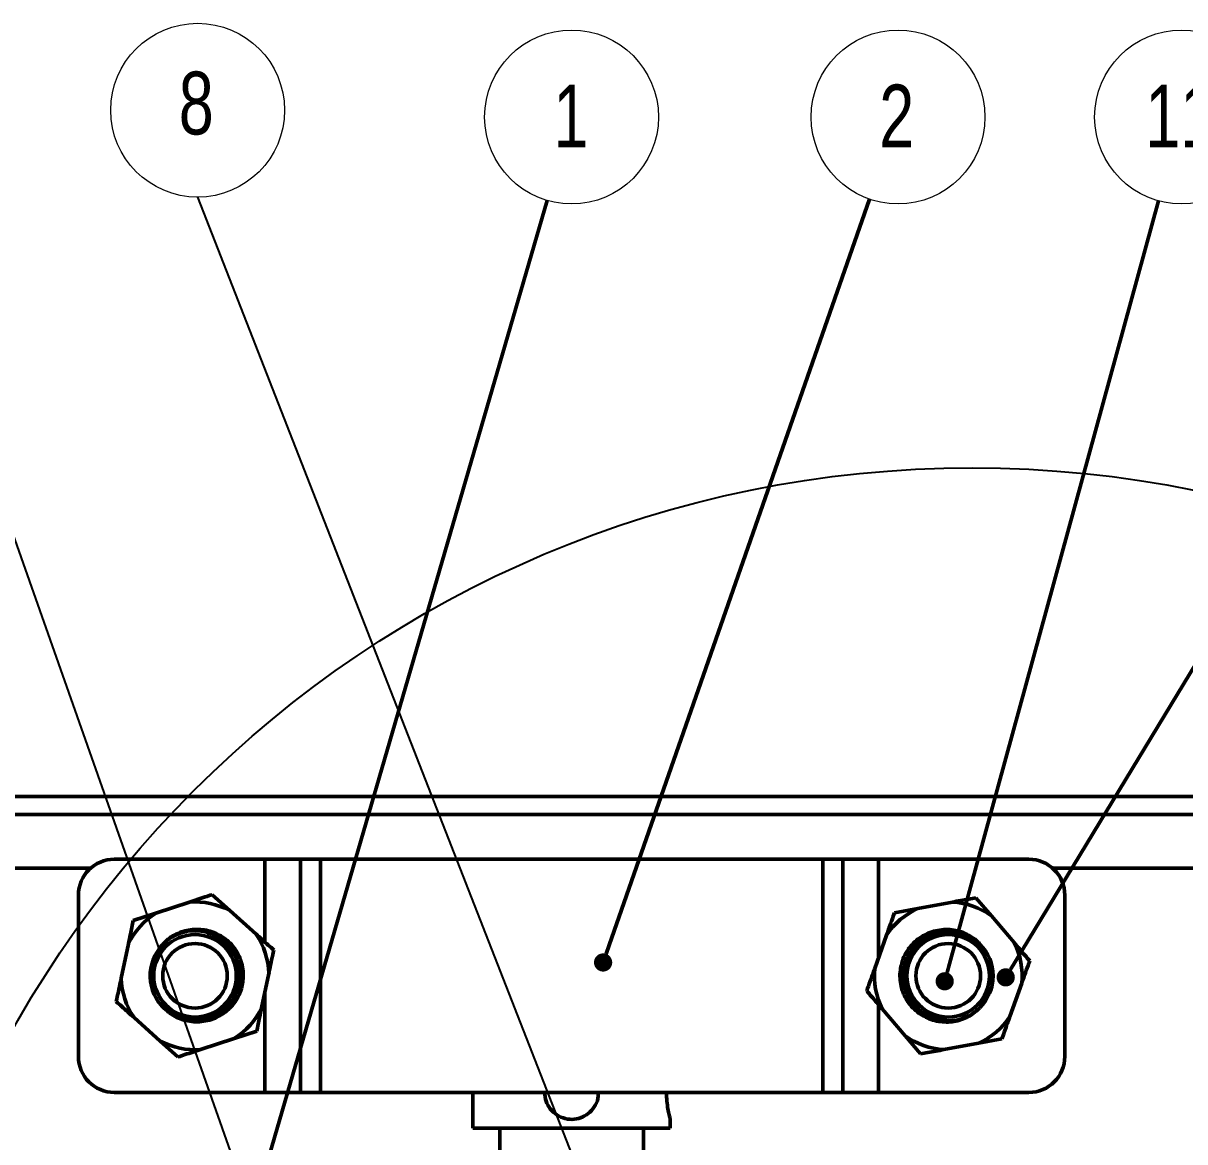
# Model space of a CAD drawing. Header units: millimetres. Extents: x 4430 to 5189, y 950 to 1287.
# Drawn here: x 4537.5 to 4602.3, y 1224.3 to 1286.7 of the extents above; entities that cross this region are included whole.
import ezdxf

# ---------------------------------------------------------------- set-up
doc = ezdxf.new("R2010")
doc.units = ezdxf.units.MM
doc.header["$LTSCALE"] = 0.5
doc.layers.add('BOL', color=7, linetype='Continuous', lineweight=50)
doc.layers.add('HAT', color=3, linetype='Continuous')
doc.layers.add('THIN', color=8, linetype='Continuous')
doc.styles.add('SLDTEXTSTYLE0', font='TXT', dxfattribs={"width": 0.75})

# ---------------------------------------------------------------- blocks, each defined once
blk = doc.blocks.new('_Dot')
at = {"color": 0, "linetype": 'ByBlock', "lineweight": -2}
blk.add_line((-0.5, 0), (-1, 0), dxfattribs=at)
at = {"color": 0, "linetype": 'ByBlock', "const_width": 0.5}
blk.add_lwpolyline([(-0.25, 0, 1), (0.25, 0, 1)], format="xyb", close=True, dxfattribs=at)

msp = doc.modelspace()

# ---------------------------------------------------------------- linework, layer by layer
at = {"color": 0, "linetype": 'Continuous', "lineweight": 18}
for centre in [(4547.268, 1281.847), (4568.119, 1281.467), (4586.323, 1281.467), (4602.131, 1281.467)]:
    msp.add_circle(centre, 4.847, dxfattribs=at)
at = {"layer": 'BOL'}
for p, q in [((4613.123, 1243.596), (4523.123, 1243.596)), ((4613.123, 1242.596), (4523.123, 1242.596)), ((4542.623, 1240.096), (4551.017, 1240.096)), ((4551.017, 1240.096), (4552.999, 1240.096)), ((4551.017, 1240.096), (4551.017, 1235.477)), ((4552.999, 1240.096), (4552.999, 1227.096)), ((4554.123, 1240.096), (4552.999, 1240.096)), ((4554.123, 1240.096), (4554.123, 1227.096)), ((4554.123, 1240.096), (4582.123, 1240.096)), ((4582.123, 1240.096), (4582.123, 1227.096)), ((4582.123, 1240.096), (4583.247, 1240.096)), ((4583.247, 1240.096), (4583.247, 1227.096)), ((4585.229, 1240.096), (4583.247, 1240.096)), ((4585.229, 1240.096), (4593.623, 1240.096)), ((4585.229, 1240.096), (4585.229, 1234.584)), ((4541.3, 1239.596), (4523.123, 1239.596)), ((4613.123, 1239.596), (4594.946, 1239.596)), ((4540.623, 1238.096), (4540.623, 1229.096)), ((4549.061, 1237.23), (4548.073, 1238.116)), ((4591.529, 1236.939), (4590.668, 1237.949)), ((4595.623, 1238.096), (4595.623, 1229.096)), ((4544.945, 1237.092), (4543.683, 1236.679)), ((4546.812, 1237.703), (4544.945, 1237.092)), ((4550.524, 1235.919), (4549.061, 1237.23)), ((4587.431, 1237.352), (4586.126, 1237.111)), ((4589.363, 1237.708), (4587.431, 1237.352)), ((4592.804, 1235.444), (4591.529, 1236.939)), ((4547.851, 1235.778), (4547.885, 1235.878)), ((4547.885, 1235.878), (4547.911, 1235.957)), ((4585.682, 1235.86), (4585.025, 1234.009)), ((4543.41, 1235.38), (4543.006, 1233.458)), ((4586.767, 1234.433), (4586.716, 1234.226)), ((4591.314, 1234.296), (4591.415, 1234.328)), ((4591.415, 1234.328), (4591.494, 1234.353)), ((4591.426, 1234.474), (4591.494, 1234.353)), ((4549.569, 1233.082), (4549.592, 1233.293)), ((4550.835, 1231.812), (4551.239, 1233.734)), ((4592.563, 1231.332), (4593.221, 1233.183)), ((4551.017, 1232.676), (4551.017, 1227.096)), ((4585.229, 1231.998), (4585.229, 1227.096)), ((4543.721, 1231.273), (4545.184, 1229.962)), ((4585.442, 1231.748), (4586.716, 1230.254)), ((4545.184, 1229.962), (4546.172, 1229.076)), ((4547.434, 1229.489), (4549.301, 1230.1)), ((4549.301, 1230.1), (4550.562, 1230.513)), ((4586.716, 1230.254), (4587.577, 1229.244)), ((4590.814, 1229.841), (4592.119, 1230.081)), ((4588.882, 1229.484), (4590.814, 1229.841)), ((4542.623, 1227.096), (4551.017, 1227.096)), ((4551.017, 1227.096), (4552.999, 1227.096)), ((4554.123, 1227.096), (4552.999, 1227.096)), ((4554.123, 1227.096), (4582.123, 1227.096)), ((4562.623, 1227.096), (4562.623, 1225.096)), ((4582.123, 1227.096), (4583.247, 1227.096)), ((4585.229, 1227.096), (4583.247, 1227.096)), ((4585.229, 1227.096), (4593.623, 1227.096)), ((4573.623, 1225.096), (4573.623, 1225.614)), ((4568.123, 1225.096), (4562.623, 1225.096)), ((4564.123, 1225.096), (4564.123, 1221.496)), ((4573.623, 1225.096), (4568.123, 1225.096)), ((4572.123, 1221.496), (4572.123, 1225.096))]:
    msp.add_line(p, q, dxfattribs=at)
for points in [[(4592.856, 1234.378), (4618.899, 1277.322)], [(4548.916, 1215.514), (4566.764, 1276.813)], [(4570.213, 1235.299), (4584.726, 1276.89)], [(4589.195, 1234.272), (4600.85, 1276.792)]]:
    msp.add_lwpolyline(points, dxfattribs=at)
for centre, radius in [((4547.123, 1233.596), 2.3), ((4589.123, 1233.596), 2.3), ((4547.123, 1233.596), 1.8), ((4589.123, 1233.596), 1.8)]:
    msp.add_circle(centre, radius, dxfattribs=at)
for centre, radius, start, end in [((4542.623, 1238.096), 2, 90, 180), ((4593.623, 1238.096), 2, 0, 90), ((4547.123, 1233.596), 4.119, 121.92139, 154.33189), ((4547.123, 1233.596), 4.119, 61.92139, 94.33189), ((4589.123, 1233.596), 4.119, 114.24467, 146.65517), ((4589.123, 1233.596), 4.119, 54.24467, 86.65517), ((4547.132, 1233.622), 2.491, 227.52286, 142.82062), ((4547.123, 1233.596), 4.119, 1.92139, 34.33189), ((4589.11, 1233.572), 2.491, 39.8461, 315.14376), ((4547.123, 1233.596), 2.5, 142.22268, 232.74971), ((4589.123, 1233.596), 2.5, 314.54596, 45.07299), ((4589.123, 1233.596), 4.119, 354.24467, 26.65517), ((4589.123, 1233.596), 4.119, 174.24467, 206.65517), ((4547.123, 1233.596), 4.119, 181.92139, 214.33189), ((4547.123, 1233.596), 4.119, 301.92139, 334.33189), ((4589.123, 1233.596), 4.119, 294.24467, 326.65517), ((4547.123, 1233.596), 4.119, 241.92139, 274.33189), ((4589.123, 1233.596), 4.119, 234.24467, 266.65517), ((4542.623, 1229.096), 2, 180, 270), ((4593.623, 1229.096), 2, 270, 0)]:
    msp.add_arc(centre, radius, start, end, dxfattribs=at)
for points, knots in [([(4548.073, 1238.116), (4547.945, 1238.074), (4547.53, 1237.938), (4547.105, 1237.799), (4546.812, 1237.703)], [0, 0, 0, 0, 0.309701, 1, 1, 1, 1]), ([(4590.668, 1237.949), (4590.535, 1237.924), (4590.106, 1237.845), (4589.667, 1237.764), (4589.363, 1237.708)], [0, 0, 0, 0, 0.309698, 1, 1, 1, 1]), ([(4586.126, 1237.111), (4586.039, 1236.866), (4585.893, 1236.454), (4585.743, 1236.032), (4585.682, 1235.86)], [0, 0, 0, 0, 0.592744, 1, 1, 1, 1]), ([(4543.683, 1236.679), (4543.63, 1236.425), (4543.54, 1235.997), (4543.448, 1235.559), (4543.41, 1235.38)], [0, 0, 0, 0, 0.592742, 1, 1, 1, 1]), ([(4545.147, 1235.128), (4545.25, 1235.256), (4545.529, 1235.603), (4546.153, 1236.006), (4546.989, 1236.223), (4547.865, 1236.156), (4548.678, 1235.799), (4549.193, 1235.328), (4549.409, 1235.002), (4549.465, 1234.919)], [0, 0, 0, 0, 0.096551, 0.261815, 0.426972, 0.5975, 0.76941, 0.941265, 1, 1, 1, 1]), ([(4548.058, 1235.877), (4548.282, 1235.772), (4548.791, 1235.535), (4549.334, 1234.842), (4549.673, 1233.925), (4549.569, 1233.282), (4549.513, 1232.939)], [0, 0, 0, 0, 0.2051858, 0.4643587, 0.7141317, 1, 1, 1, 1]), ([(4551.512, 1235.033), (4551.412, 1235.123), (4551.087, 1235.415), (4550.754, 1235.713), (4550.524, 1235.919)], [0, 0, 0, 0, 0.3097, 1, 1, 1, 1]), ([(4586.648, 1234.648), (4586.725, 1234.793), (4586.943, 1235.199), (4587.5, 1235.738), (4588.313, 1236.126), (4589.208, 1236.221), (4590.067, 1236.006), (4590.608, 1235.654), (4590.847, 1235.408), (4590.888, 1235.366)], [0, 0, 0, 0, 0.097302, 0.273053, 0.448796, 0.624625, 0.796267, 0.965289, 1, 1, 1, 1]), ([(4593.665, 1234.434), (4593.577, 1234.537), (4593.294, 1234.869), (4593.004, 1235.209), (4592.804, 1235.444)], [0, 0, 0, 0, 0.309697, 1, 1, 1, 1]), ([(4549.465, 1234.919), (4549.479, 1234.893), (4549.549, 1234.765), (4549.728, 1234.355), (4549.866, 1233.679), (4549.763, 1233.133), (4549.716, 1232.884)], [0, 0, 0, 0, 0.041743, 0.209046, 0.639789, 1, 1, 1, 1]), ([(4551.239, 1233.734), (4551.253, 1233.798), (4551.345, 1234.237), (4551.435, 1234.666), (4551.512, 1235.033)], [0, 0, 0, 0, 0.145977, 1, 1, 1, 1]), ([(4586.625, 1232.598), (4586.615, 1232.625), (4586.562, 1232.762), (4586.439, 1233.192), (4586.393, 1233.88), (4586.568, 1234.408), (4586.648, 1234.648)], [0, 0, 0, 0, 0.04174, 0.209044, 0.639785, 1, 1, 1, 1]), ([(4590.072, 1231.322), (4590.036, 1231.298), (4589.697, 1231.075), (4588.917, 1231.066), (4587.953, 1231.324), (4587.179, 1231.94), (4586.705, 1232.793), (4586.561, 1233.752), (4586.77, 1234.34), (4586.872, 1234.626)], [0, 0, 0, 0, 0.022045, 0.204625, 0.362744, 0.527354, 0.68797, 0.848056, 1, 1, 1, 1]), ([(4585.025, 1234.009), (4585.003, 1233.947), (4584.853, 1233.525), (4584.706, 1233.111), (4584.581, 1232.758)], [0, 0, 0, 0, 0.14598, 1, 1, 1, 1]), ([(4591.494, 1234.353), (4591.552, 1234.058), (4591.671, 1233.458), (4591.513, 1232.698), (4591.25, 1232.355), (4591.175, 1232.258)], [0, 0, 0, 0, 0.410937, 0.833903, 1, 1, 1, 1]), ([(4593.221, 1233.183), (4593.243, 1233.245), (4593.393, 1233.667), (4593.54, 1234.081), (4593.665, 1234.434)], [0, 0, 0, 0, 0.14598, 1, 1, 1, 1]), ([(4543.006, 1233.458), (4542.993, 1233.394), (4542.901, 1232.955), (4542.81, 1232.526), (4542.733, 1232.159)], [0, 0, 0, 0, 0.145981, 1, 1, 1, 1]), ([(4549.716, 1232.884), (4549.659, 1232.73), (4549.498, 1232.298), (4549.017, 1231.691), (4548.263, 1231.197), (4547.389, 1230.984), (4546.509, 1231.081), (4545.925, 1231.358), (4545.655, 1231.57), (4545.609, 1231.606)], [0, 0, 0, 0, 0.097301, 0.2730517, 0.4487963, 0.6246249, 0.796267, 0.9652902, 1, 1, 1, 1]), ([(4584.581, 1232.758), (4584.668, 1232.655), (4584.951, 1232.323), (4585.241, 1231.983), (4585.442, 1231.748)], [0, 0, 0, 0, 0.3097, 1, 1, 1, 1]), ([(4590.876, 1231.814), (4590.757, 1231.701), (4590.434, 1231.395), (4589.761, 1231.078), (4588.905, 1230.975), (4588.045, 1231.158), (4587.287, 1231.62), (4586.839, 1232.156), (4586.669, 1232.509), (4586.625, 1232.598)], [0, 0, 0, 0, 0.096549, 0.261813, 0.426971, 0.597498, 0.769409, 0.941264, 1, 1, 1, 1]), ([(4542.733, 1232.159), (4542.834, 1232.069), (4543.159, 1231.778), (4543.492, 1231.479), (4543.721, 1231.273)], [0, 0, 0, 0, 0.309699, 1, 1, 1, 1]), ([(4550.562, 1230.513), (4550.615, 1230.767), (4550.705, 1231.195), (4550.798, 1231.633), (4550.835, 1231.812)], [0, 0, 0, 0, 0.5927417, 1, 1, 1, 1]), ([(4592.119, 1230.081), (4592.206, 1230.326), (4592.353, 1230.738), (4592.502, 1231.16), (4592.563, 1231.332)], [0, 0, 0, 0, 0.592742, 1, 1, 1, 1]), ([(4546.172, 1229.076), (4546.301, 1229.118), (4546.716, 1229.254), (4547.14, 1229.393), (4547.434, 1229.489)], [0, 0, 0, 0, 0.309696, 1, 1, 1, 1]), ([(4587.577, 1229.244), (4587.71, 1229.268), (4588.139, 1229.347), (4588.579, 1229.428), (4588.882, 1229.484)], [0, 0, 0, 0, 0.309702, 1, 1, 1, 1]), ([(4566.623, 1227.096), (4566.639, 1226.931), (4566.671, 1226.601), (4566.918, 1226.159), (4567.288, 1225.815), (4567.76, 1225.611), (4568.269, 1225.575), (4568.752, 1225.705), (4569.171, 1225.983), (4569.471, 1226.387), (4569.624, 1226.784), (4569.607, 1227.026), (4569.603, 1227.096)], [0, 0, 0, 0, 0.104633, 0.20917, 0.316182, 0.424958, 0.531115, 0.634494, 0.738962, 0.846777, 0.955271, 1, 1, 1, 1]), ([(4573.414, 1227.096), (4573.419, 1226.931), (4573.428, 1226.601), (4573.493, 1226.158), (4573.564, 1225.819), (4573.617, 1225.618), (4573.618, 1225.615), (4573.618, 1225.614)], [0, 0, 0, 0, 0.209354, 0.418514, 0.632633, 0.850273, 1, 1, 1, 1])]:
    msp.add_open_spline(points, degree=3, knots=knots, dxfattribs=at)
at = {"layer": 'HAT'}
msp.add_circle((4590.455, 1200.572), 61.342, dxfattribs=at)
at = {"layer": 'THIN'}
for p, q in [((4530.364, 1276.924), (4568.16, 1169.675)), ((4547.268, 1276.999), (4568.16, 1223.574))]:
    msp.add_line(p, q, dxfattribs=at)

# ---------------------------------------------------------------- block references
at = {"layer": 'BOL', "xscale": 1.016, "yscale": 1.016, "zscale": 1.016}
for p, rotation in [((4569.878, 1234.34), 250.7632934005504), ((4592.329, 1233.509), 238.7658617267465), ((4588.926, 1233.292), 254.6714740886967)]:
    msp.add_blockref('_Dot', p, dxfattribs=dict(at, rotation=rotation))

# ---------------------------------------------------------------- texts
at = {"color": 0, "linetype": 'Continuous', "lineweight": 18, "char_height": 3.5, "width": 1.75, "attachment_point": 2, "style": 'SLDTEXTSTYLE0'}
for s, insert in [('8', (4547.192, 1283.996)), ('1', (4568.084, 1283.274))]:
    msp.add_mtext(s, dxfattribs=dict(at, insert=insert))
at = {"color": 0, "linetype": 'Continuous', "lineweight": 18, "char_height": 3.5, "attachment_point": 2, "style": 'SLDTEXTSTYLE0'}
for s, insert in [('2', (4586.253, 1283.274)), ('11', (4602.061, 1283.274))]:
    msp.add_mtext(s, dxfattribs=dict(at, insert=insert))

doc.saveas('drawing.dxf')
